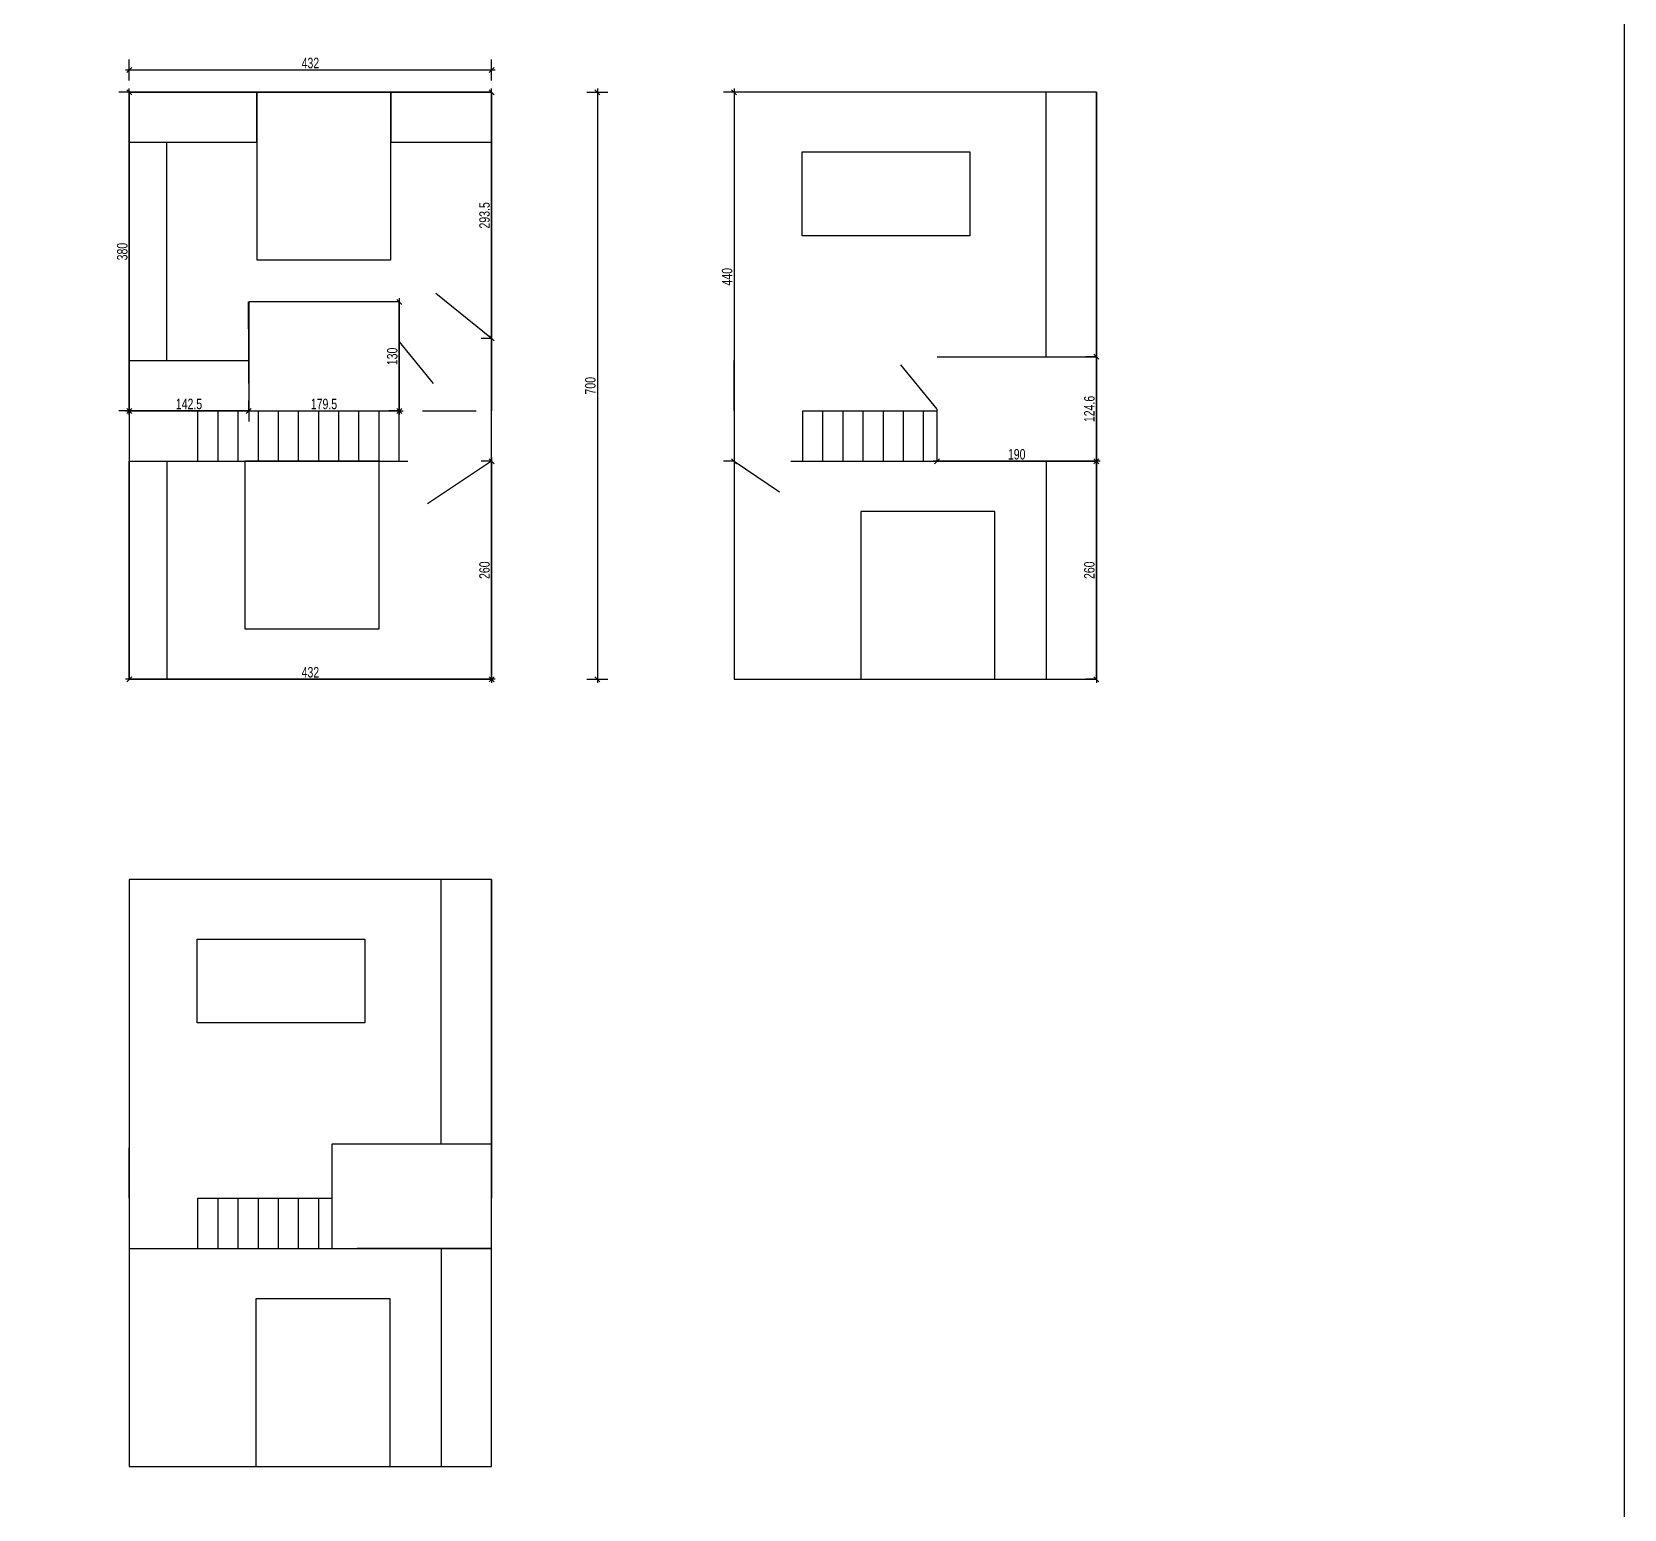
# Model space of a CAD drawing. Header units: centimetres. Extents: x 77721 to 213373, y -51694 to -17847.
# Drawn here: x 111212 to 113111, y -20990 to -19228 of the extents above; entities that cross this region are included whole.
import ezdxf

# ---------------------------------------------------------------- set-up
doc = ezdxf.new("R2010")
doc.units = ezdxf.units.CM
doc.header["$LTSCALE"] = 5
doc.header["$MEASUREMENT"] = 0
doc.layers.add('KOTI', color=4, linetype='Continuous')
doc.styles.add('4-', font='simp.shx', dxfattribs={"width": 0.75})
doc.dimstyles.new('KOTI_K50.0cm', dxfattribs={"dimtxt": 12.5, "dimasz": 12.5, "dimexe": 12.5, "dimexo": 0, "dimgap": 2, "dimtad": 1, "dimdec": 1, "dimrnd": 0.1, "dimdsep": 46, "dimtxsty": '4-', "dimtsz": 3, "dimcen": 0.09, "dimdle": 4.5, "dimclrd": 256, "dimclrt": 256, "dimaunit": 1, "dimazin": 2, "dimtfac": 1, "dimtdec": 4, "dimtix": 1, "dimtmove": 2, "dimatfit": 3, "dimfxl": 12.5, "dimfxlon": 1, "dimtvp": 1, "dimtolj": 1, "dimtzin": 0, "dimarcsym": 0})

# ---------------------------------------------------------------- blocks, each defined once
blk = doc.blocks.new('*D239')
at = {"layer": 'Defpoints', "color": 0, "linetype": 'Continuous', "transparency": 16777216}
for p in [(111759.8, -19273.8), (111327.8, -19300.4), (111759.8, -19300.4)]:
    blk.add_point(p, dxfattribs=at)
at = {"layer": 'KOTI', "linetype": 'Continuous', "lineweight": -2, "transparency": 16777216}
for p, q in [((111323.3, -19273.8), (111764.3, -19273.8)), ((111324.8, -19276.8), (111330.8, -19270.8)), ((111756.8, -19276.8), (111762.8, -19270.8))]:
    blk.add_line(p, q, dxfattribs=at)
at = {"layer": 'KOTI', "color": 0, "linetype": 'Continuous', "lineweight": -2, "transparency": 16777216}
for p, q in [((111327.8, -19286.3), (111327.8, -19261.3)), ((111759.8, -19286.3), (111759.8, -19261.3))]:
    blk.add_line(p, q, dxfattribs=at)
at = {"layer": 'KOTI', "linetype": 'Continuous', "transparency": 16777216, "insert": (111543.8, -19265.6), "char_height": 12.5, "attachment_point": 5, "style": '4-'}
blk.add_mtext('\\A1;432', dxfattribs=at)
blk = doc.blocks.new('*D240')
at = {"layer": 'Defpoints', "color": 0, "linetype": 'Continuous', "transparency": 16777216}
for p in [(111759.8, -19300.4), (111759.8, -20000.4), (111886, -20000.4)]:
    blk.add_point(p, dxfattribs=at)
at = {"layer": 'KOTI', "color": 0, "linetype": 'Continuous', "lineweight": -2, "transparency": 16777216}
for p, q in [((111873.5, -19300.4), (111898.5, -19300.4)), ((111873.5, -20000.4), (111898.5, -20000.4))]:
    blk.add_line(p, q, dxfattribs=at)
at = {"layer": 'KOTI', "linetype": 'Continuous', "lineweight": -2, "transparency": 16777216}
for p, q in [((111889, -19303.4), (111883, -19297.4)), ((111886, -19295.9), (111886, -20004.9)), ((111889, -20003.4), (111883, -19997.4))]:
    blk.add_line(p, q, dxfattribs=at)
at = {"layer": 'KOTI', "linetype": 'Continuous', "transparency": 16777216, "insert": (111877.7, -19650.4), "char_height": 12.5, "attachment_point": 5, "rotation": 90, "style": '4-'}
blk.add_mtext('\\A1;700', dxfattribs=at)
blk = doc.blocks.new('*D241')
at = {"layer": 'Defpoints', "color": 0, "linetype": 'Continuous', "transparency": 16777216}
for p in [(111759.8, -19740.4), (111759.8, -20000.4), (111759.8, -20000.4)]:
    blk.add_point(p, dxfattribs=at)
at = {"layer": 'KOTI', "color": 0, "linetype": 'Continuous', "lineweight": -2, "transparency": 16777216}
for p, q in [((111759.8, -19740.4), (111747.3, -19740.4)), ((111759.8, -20000.4), (111747.3, -20000.4))]:
    blk.add_line(p, q, dxfattribs=at)
at = {"layer": 'KOTI', "linetype": 'Continuous', "lineweight": -2, "transparency": 16777216}
for p, q in [((111762.8, -19743.4), (111756.8, -19737.4)), ((111759.8, -19735.9), (111759.8, -20004.9)), ((111762.8, -20003.4), (111756.8, -19997.4))]:
    blk.add_line(p, q, dxfattribs=at)
at = {"layer": 'KOTI', "linetype": 'Continuous', "transparency": 16777216, "insert": (111751.5, -19870.4), "char_height": 12.5, "attachment_point": 5, "rotation": 90, "style": '4-'}
blk.add_mtext('\\A1;260', dxfattribs=at)
blk = doc.blocks.new('*D242')
at = {"layer": 'Defpoints', "color": 0, "linetype": 'Continuous', "transparency": 16777216}
for p in [(111327.8, -20000.4), (111327.8, -20000.4), (111759.8, -20000.4)]:
    blk.add_point(p, dxfattribs=at)
at = {"layer": 'KOTI', "color": 0, "linetype": 'Continuous', "lineweight": -2, "transparency": 16777216}
for p, q in [((111327.8, -20000.4), (111327.8, -19987.9)), ((111759.8, -20000.4), (111759.8, -19987.9))]:
    blk.add_line(p, q, dxfattribs=at)
at = {"layer": 'KOTI', "linetype": 'Continuous', "lineweight": -2, "transparency": 16777216}
for p, q in [((111764.3, -20000.4), (111323.3, -20000.4)), ((111324.8, -20003.4), (111330.8, -19997.4)), ((111756.8, -20003.4), (111762.8, -19997.4))]:
    blk.add_line(p, q, dxfattribs=at)
at = {"layer": 'KOTI', "linetype": 'Continuous', "transparency": 16777216, "insert": (111543.8, -19992.2), "char_height": 12.5, "attachment_point": 5, "style": '4-'}
blk.add_mtext('\\A1;432', dxfattribs=at)
blk = doc.blocks.new('*D243')
at = {"layer": 'Defpoints', "color": 0, "linetype": 'Continuous', "transparency": 16777216}
for p in [(111649.8, -19550.4), (111649.8, -19680.4), (111649.8, -19680.4)]:
    blk.add_point(p, dxfattribs=at)
at = {"layer": 'KOTI', "color": 0, "linetype": 'Continuous', "lineweight": -2, "transparency": 16777216}
for p, q in [((111649.8, -19550.4), (111637.3, -19550.4)), ((111649.8, -19680.4), (111637.3, -19680.4))]:
    blk.add_line(p, q, dxfattribs=at)
at = {"layer": 'KOTI', "linetype": 'Continuous', "lineweight": -2, "transparency": 16777216}
for p, q in [((111652.8, -19553.4), (111646.8, -19547.4)), ((111649.8, -19545.9), (111649.8, -19684.9)), ((111652.8, -19683.4), (111646.8, -19677.4))]:
    blk.add_line(p, q, dxfattribs=at)
at = {"layer": 'KOTI', "linetype": 'Continuous', "transparency": 16777216, "insert": (111641.5, -19615.4), "char_height": 12.5, "attachment_point": 5, "rotation": 90, "style": '4-'}
blk.add_mtext('\\A1;130', dxfattribs=at)
blk = doc.blocks.new('*D244')
at = {"layer": 'Defpoints', "color": 0, "linetype": 'Continuous', "transparency": 16777216}
for p in [(111470.2, -19680.4), (111649.8, -19680.4), (111649.8, -19680.4)]:
    blk.add_point(p, dxfattribs=at)
at = {"layer": 'KOTI', "color": 0, "linetype": 'Continuous', "lineweight": -2, "transparency": 16777216}
for p, q in [((111649.8, -19680.4), (111649.8, -19667.9)), ((111470.2, -19680.4), (111470.2, -19692.9))]:
    blk.add_line(p, q, dxfattribs=at)
at = {"layer": 'KOTI', "linetype": 'Continuous', "lineweight": -2, "transparency": 16777216}
for p, q in [((111465.7, -19680.4), (111654.3, -19680.4)), ((111467.2, -19683.4), (111473.2, -19677.4)), ((111646.8, -19683.4), (111652.8, -19677.4))]:
    blk.add_line(p, q, dxfattribs=at)
at = {"layer": 'KOTI', "linetype": 'Continuous', "transparency": 16777216, "insert": (111560, -19672.2), "char_height": 12.5, "attachment_point": 5, "style": '4-'}
blk.add_mtext('\\A1;179.5', dxfattribs=at)
blk = doc.blocks.new('*D245')
at = {"layer": 'Defpoints', "color": 0, "linetype": 'Continuous', "transparency": 16777216}
for p in [(111327.8, -19300.4), (111327.8, -19300.4), (111327.8, -19680.4)]:
    blk.add_point(p, dxfattribs=at)
at = {"layer": 'KOTI', "color": 0, "linetype": 'Continuous', "lineweight": -2, "transparency": 16777216}
for p, q in [((111327.8, -19300.4), (111315.3, -19300.4)), ((111327.8, -19680.4), (111315.3, -19680.4))]:
    blk.add_line(p, q, dxfattribs=at)
at = {"layer": 'KOTI', "linetype": 'Continuous', "lineweight": -2, "transparency": 16777216}
for p, q in [((111330.8, -19303.4), (111324.8, -19297.4)), ((111327.8, -19684.9), (111327.8, -19295.9)), ((111330.8, -19683.4), (111324.8, -19677.4))]:
    blk.add_line(p, q, dxfattribs=at)
at = {"layer": 'KOTI', "linetype": 'Continuous', "transparency": 16777216, "insert": (111319.5, -19490.4), "char_height": 12.5, "attachment_point": 5, "rotation": 90, "style": '4-'}
blk.add_mtext('\\A1;380', dxfattribs=at)
blk = doc.blocks.new('*D246')
at = {"layer": 'Defpoints', "color": 0, "linetype": 'Continuous', "transparency": 16777216}
for p in [(111759.8, -19300.4), (111759.8, -19300.4), (111759.8, -19593.9)]:
    blk.add_point(p, dxfattribs=at)
at = {"layer": 'KOTI', "color": 0, "linetype": 'Continuous', "lineweight": -2, "transparency": 16777216}
for p, q in [((111759.8, -19300.4), (111747.3, -19300.4)), ((111759.8, -19593.9), (111747.3, -19593.9))]:
    blk.add_line(p, q, dxfattribs=at)
at = {"layer": 'KOTI', "linetype": 'Continuous', "lineweight": -2, "transparency": 16777216}
for p, q in [((111762.8, -19303.4), (111756.8, -19297.4)), ((111759.8, -19598.4), (111759.8, -19295.9)), ((111762.8, -19596.9), (111756.8, -19590.9))]:
    blk.add_line(p, q, dxfattribs=at)
at = {"layer": 'KOTI', "linetype": 'Continuous', "transparency": 16777216, "insert": (111751.5, -19447.2), "char_height": 12.5, "attachment_point": 5, "rotation": 90, "style": '4-'}
blk.add_mtext('\\A1;293.5', dxfattribs=at)
blk = doc.blocks.new('*D247')
at = {"layer": 'Defpoints', "color": 0, "linetype": 'Continuous', "transparency": 16777216}
for p in [(111327.8, -19680.4), (111470.2, -19680.4), (111470.2, -19680.4)]:
    blk.add_point(p, dxfattribs=at)
at = {"layer": 'KOTI', "color": 0, "linetype": 'Continuous', "lineweight": -2, "transparency": 16777216}
for p, q in [((111327.8, -19680.4), (111327.8, -19667.9)), ((111470.2, -19680.4), (111470.2, -19667.9))]:
    blk.add_line(p, q, dxfattribs=at)
at = {"layer": 'KOTI', "linetype": 'Continuous', "lineweight": -2, "transparency": 16777216}
for p, q in [((111323.3, -19680.4), (111474.7, -19680.4)), ((111324.8, -19683.4), (111330.8, -19677.4)), ((111467.2, -19683.4), (111473.2, -19677.4))]:
    blk.add_line(p, q, dxfattribs=at)
at = {"layer": 'KOTI', "linetype": 'Continuous', "transparency": 16777216, "insert": (111399, -19672.2), "char_height": 12.5, "attachment_point": 5, "style": '4-'}
blk.add_mtext('\\A1;142.5', dxfattribs=at)
blk = doc.blocks.new('*D248')
at = {"layer": 'Defpoints', "color": 0, "linetype": 'Continuous', "transparency": 16777216}
for p in [(112049.1, -19300.4), (112049.1, -19740.4), (112049.1, -19740.4)]:
    blk.add_point(p, dxfattribs=at)
at = {"layer": 'KOTI', "color": 0, "linetype": 'Continuous', "lineweight": -2, "transparency": 16777216}
for p, q in [((112049.1, -19300.4), (112036.6, -19300.4)), ((112049.1, -19740.4), (112036.6, -19740.4))]:
    blk.add_line(p, q, dxfattribs=at)
at = {"layer": 'KOTI', "linetype": 'Continuous', "lineweight": -2, "transparency": 16777216}
for p, q in [((112052.1, -19303.4), (112046.1, -19297.4)), ((112049.1, -19295.9), (112049.1, -19744.9)), ((112052.1, -19743.4), (112046.1, -19737.4))]:
    blk.add_line(p, q, dxfattribs=at)
at = {"layer": 'KOTI', "linetype": 'Continuous', "transparency": 16777216, "insert": (112040.8, -19520.4), "char_height": 12.5, "attachment_point": 5, "rotation": 90, "style": '4-'}
blk.add_mtext('\\A1;440', dxfattribs=at)
blk = doc.blocks.new('*D249')
at = {"layer": 'Defpoints', "color": 0, "linetype": 'Continuous', "transparency": 16777216}
for p in [(112481.1, -19615.8), (112481.1, -19740.4), (112481.1, -19740.4)]:
    blk.add_point(p, dxfattribs=at)
at = {"layer": 'KOTI', "linetype": 'Continuous', "lineweight": -2, "transparency": 16777216}
for p, q in [((112484.1, -19618.8), (112478.1, -19612.8)), ((112481.1, -19611.3), (112481.1, -19744.9)), ((112484.1, -19743.4), (112478.1, -19737.4))]:
    blk.add_line(p, q, dxfattribs=at)
at = {"layer": 'KOTI', "color": 0, "linetype": 'Continuous', "lineweight": -2, "transparency": 16777216}
for p, q in [((112481.1, -19615.8), (112468.6, -19615.8)), ((112481.1, -19740.4), (112468.6, -19740.4))]:
    blk.add_line(p, q, dxfattribs=at)
at = {"layer": 'KOTI', "linetype": 'Continuous', "transparency": 16777216, "insert": (112472.8, -19678.1), "char_height": 12.5, "attachment_point": 5, "rotation": 90, "style": '4-'}
blk.add_mtext('\\A1;124.6', dxfattribs=at)
blk = doc.blocks.new('*D250')
at = {"layer": 'Defpoints', "color": 0, "linetype": 'Continuous', "transparency": 16777216}
for p in [(112291.1, -19740.4), (112291.1, -19740.4), (112481.1, -19740.4)]:
    blk.add_point(p, dxfattribs=at)
at = {"layer": 'KOTI', "color": 0, "linetype": 'Continuous', "lineweight": -2, "transparency": 16777216}
for p, q in [((112291.1, -19740.4), (112291.1, -19727.9)), ((112481.1, -19740.4), (112481.1, -19727.9))]:
    blk.add_line(p, q, dxfattribs=at)
at = {"layer": 'KOTI', "linetype": 'Continuous', "lineweight": -2, "transparency": 16777216}
for p, q in [((112485.6, -19740.4), (112286.6, -19740.4)), ((112288.1, -19743.4), (112294.1, -19737.4)), ((112478.1, -19743.4), (112484.1, -19737.4))]:
    blk.add_line(p, q, dxfattribs=at)
at = {"layer": 'KOTI', "linetype": 'Continuous', "transparency": 16777216, "insert": (112386.1, -19732.2), "char_height": 12.5, "attachment_point": 5, "style": '4-'}
blk.add_mtext('\\A1;190', dxfattribs=at)
blk = doc.blocks.new('*D251')
at = {"layer": 'Defpoints', "color": 0, "linetype": 'Continuous', "transparency": 16777216}
for p in [(112481.1, -19740.4), (112481.1, -20000.4), (112481.1, -20000.4)]:
    blk.add_point(p, dxfattribs=at)
at = {"layer": 'KOTI', "color": 0, "linetype": 'Continuous', "lineweight": -2, "transparency": 16777216}
for p, q in [((112481.1, -19740.4), (112468.6, -19740.4)), ((112481.1, -20000.4), (112468.6, -20000.4))]:
    blk.add_line(p, q, dxfattribs=at)
at = {"layer": 'KOTI', "linetype": 'Continuous', "lineweight": -2, "transparency": 16777216}
for p, q in [((112484.1, -19743.4), (112478.1, -19737.4)), ((112481.1, -19735.9), (112481.1, -20004.9)), ((112484.1, -20003.4), (112478.1, -19997.4))]:
    blk.add_line(p, q, dxfattribs=at)
at = {"layer": 'KOTI', "linetype": 'Continuous', "transparency": 16777216, "insert": (112472.8, -19870.4), "char_height": 12.5, "attachment_point": 5, "rotation": 90, "style": '4-'}
blk.add_mtext('\\A1;260', dxfattribs=at)

msp = doc.modelspace()

# ---------------------------------------------------------------- linework, layer by layer
at = {"layer": 'KOTI', "color": 0, "linetype": 'Continuous'}
for p, q in [((111759.75, -19300.42), (111639.75, -19300.42)), ((111759.75, -19300.42), (111759.75, -19650.42)), ((112481.09, -19300.42), (112361.09, -19300.42)), ((112421.09, -19615.84), (112421.09, -19300.42)), ((112481.09, -19300.42), (112481.09, -19650.42)), ((111372.75, -19620.42), (111372.75, -19359.89)), ((111469.75, -19550.42), (111470.23, -19680.42)), ((111649.75, -19680.42), (111649.75, -19550.42)), ((111327.75, -19680.42), (111327.75, -19620.42)), ((112049.09, -19680.42), (112049.09, -19620.42)), ((112291.09, -19615.84), (112481.09, -19615.84)), ((111759.75, -19650.42), (111759.75, -19680.42)), ((112481.09, -19650.42), (112481.09, -19680.42)), ((111327.75, -19680.42), (111649.75, -19680.42)), ((111409.75, -19740.42), (111409.75, -19680.42)), ((111433.75, -19740.42), (111433.75, -19680.42)), ((111457.75, -19740.42), (111457.75, -19680.42)), ((111481.75, -19740.42), (111481.75, -19680.42)), ((111505.75, -19740.42), (111505.75, -19680.42)), ((111529.75, -19740.42), (111529.75, -19680.42)), ((111553.75, -19740.42), (111553.75, -19680.42)), ((111577.75, -19740.42), (111577.75, -19680.42)), ((111601.75, -19740.42), (111601.75, -19680.42)), ((111625.75, -19740.42), (111625.75, -19680.42)), ((111649.75, -19740.42), (111649.75, -19680.42)), ((111677.61, -19680.42), (111741.6, -19680.42)), ((112131.09, -19680.42), (112291.09, -19680.42)), ((112131.09, -19740.42), (112131.09, -19680.42)), ((112155.09, -19740.42), (112155.09, -19680.42)), ((112179.09, -19740.42), (112179.09, -19680.42)), ((112203.09, -19740.42), (112203.09, -19680.42)), ((112227.09, -19740.42), (112227.09, -19680.42)), ((112251.09, -19740.42), (112251.09, -19680.42)), ((112275.09, -19740.42), (112275.09, -19680.42)), ((112291.09, -19740.42), (112291.09, -19678.13)), ((112116.59, -19740.42), (112481.09, -19740.42)), ((112481.09, -19740.42), (112321.09, -19740.42)), ((112481.09, -19740.42), (112371.09, -19740.42)), ((112481.09, -19740.42), (112421.09, -19740.42)), ((112421.09, -19740.42), (112421.09, -20000.42)), ((111327.75, -20000.42), (111372.75, -20000.42)), ((112049.09, -20000.42), (112094.09, -20000.42)), ((111759.75, -20239.22), (111639.75, -20239.22)), ((111699.75, -20554.64), (111699.75, -20239.22)), ((111759.75, -20239.22), (111759.75, -20589.22)), ((111327.75, -20619.22), (111327.75, -20559.22)), ((111569.75, -20679.22), (111569.75, -20554.64)), ((111569.75, -20554.64), (111759.75, -20554.64)), ((111759.75, -20589.22), (111759.75, -20619.22)), ((111409.75, -20619.22), (111569.75, -20619.22)), ((111409.75, -20679.22), (111409.75, -20619.22)), ((111433.75, -20679.22), (111433.75, -20619.22)), ((111457.75, -20679.22), (111457.75, -20619.22)), ((111481.75, -20679.22), (111481.75, -20619.22)), ((111505.75, -20679.22), (111505.75, -20619.22)), ((111529.75, -20679.22), (111529.75, -20619.22)), ((111553.75, -20679.22), (111553.75, -20619.22)), ((111327.75, -20679.22), (111759.75, -20679.22)), ((111759.75, -20679.22), (111599.75, -20679.22)), ((111759.75, -20679.22), (111649.75, -20679.22)), ((111759.75, -20679.22), (111699.75, -20679.22)), ((111699.75, -20679.22), (111699.75, -20939.22)), ((111327.75, -20939.22), (111372.75, -20939.22))]:
    msp.add_line(p, q, dxfattribs=at)
at = {"layer": 'KOTI', "color": 6, "linetype": 'Continuous'}
for p, q in [((111759.75, -19593.92), (111693.51, -19540.2)), ((111649.75, -19597.93), (111690.39, -19647.85)), ((112291.09, -19678.13), (112248.03, -19625.28)), ((111327.75, -19740.42), (111649.75, -19740.42)), ((111649.75, -19740.42), (111659.92, -19740.42)), ((111759.75, -19740.42), (111683.36, -19791.38)), ((112049.09, -19740.42), (112103.04, -19777))]:
    msp.add_line(p, q, dxfattribs=at)
at = {"layer": 'KOTI', "linetype": 'Continuous'}
msp.add_lwpolyline([(105938.51, -18081.99), (113110.52, -18081.99), (113110.52, -23184.54), (105938.51, -23184.54)], close=True, dxfattribs=at)
at = {"layer": 'KOTI', "color": 0, "linetype": 'Continuous'}
for points in [[(111759.75, -19300.42), (111327.75, -19300.42), (111327.75, -20000.42), (111759.75, -20000.42)], [(111479.75, -19300.42), (111327.75, -19300.42), (111327.75, -19359.89), (111479.75, -19359.89)], [(111639.75, -19300.42), (111479.75, -19300.42), (111479.75, -19500.42), (111639.75, -19500.42)], [(111639.75, -19359.89), (111759.75, -19359.89), (111759.75, -19300.42), (111639.75, -19300.42)], [(112481.09, -19300.42), (112049.09, -19300.42), (112049.09, -20000.42), (112481.09, -20000.42)], [(112130.12, -19371.6), (112330.12, -19371.6), (112330.12, -19471.6), (112130.12, -19471.6)], [(111470.23, -19680.42), (111327.75, -19680.42), (111327.75, -19620.42), (111470.23, -19620.42)], [(111372.75, -20000.42), (111327.75, -20000.42), (111327.75, -19740.42), (111372.75, -19740.42)], [(111625.75, -19740.42), (111465.75, -19740.42), (111465.75, -19940.42), (111625.75, -19940.42)], [(112360.07, -19800.42), (112200.07, -19800.42), (112200.07, -20000.42), (112360.07, -20000.42)], [(111759.75, -20239.22), (111327.75, -20239.22), (111327.75, -20939.22), (111759.75, -20939.22)], [(111408.79, -20310.4), (111608.79, -20310.4), (111608.79, -20410.4), (111408.79, -20410.4)], [(111638.73, -20739.22), (111478.73, -20739.22), (111478.73, -20939.22), (111638.73, -20939.22)]]:
    msp.add_lwpolyline(points, close=True, dxfattribs=at)
at = {"layer": 'KOTI', "color": 6, "linetype": 'Continuous'}
for points in [[(111327.75, -19300.42), (111759.75, -19300.42), (111759.75, -19300.42), (111327.75, -19300.42)], [(111470.23, -19680.42), (111649.75, -19680.42), (111649.75, -19550.42), (111470.23, -19550.42)]]:
    msp.add_lwpolyline(points, close=True, dxfattribs=at)

# ---------------------------------------------------------------- dimensions: what is measured, and where the dimension line sits
for base, p1, p2, picture, middle in [((111759.75, -19273.84), (111327.75, -19300.42), (111759.75, -19300.42), '*D239', (111543.75, -19265.59)), ((111470.23, -19680.42), (111327.75, -19680.42), (111470.23, -19680.42), '*D247', (111398.99, -19672.17)), ((111649.75, -19680.42), (111470.23, -19680.42), (111649.75, -19680.42), '*D244', (111559.99, -19672.17)), ((112291.09, -19740.42), (112481.09, -19740.42), (112291.09, -19740.42), '*D250', (112386.09, -19732.17)), ((111327.75, -20000.42), (111759.75, -20000.42), (111327.75, -20000.42), '*D242', (111543.75, -19992.17))]:
    dim = msp.add_linear_dim(base=base, p1=p1, p2=p2, dimstyle='KOTI_K50.0cm', dxfattribs=at)
    dim.commit()
    dim.dimension.update_dxf_attribs({"geometry": picture, "text_midpoint": middle})
for base, p1, p2, picture, middle in [((111327.75, -19300.42), (111327.75, -19680.42), (111327.75, -19300.42), '*D245', (111319.5, -19490.42)), ((111759.75, -19300.42), (111759.75, -19593.92), (111759.75, -19300.42), '*D246', (111751.5, -19447.17)), ((111885.96, -20000.42), (111759.75, -19300.42), (111759.75, -20000.42), '*D240', (111877.71, -19650.42)), ((112049.09, -19740.42), (112049.09, -19300.42), (112049.09, -19740.42), '*D248', (112040.84, -19520.42)), ((111649.75, -19680.42), (111649.75, -19550.42), (111649.75, -19680.42), '*D243', (111641.5, -19615.42)), ((112481.09, -19740.42), (112481.09, -19615.84), (112481.09, -19740.42), '*D249', (112472.84, -19678.13)), ((111759.75, -20000.42), (111759.75, -19740.42), (111759.75, -20000.42), '*D241', (111751.5, -19870.42)), ((112481.09, -20000.42), (112481.09, -19740.42), (112481.09, -20000.42), '*D251', (112472.84, -19870.42))]:
    dim = msp.add_linear_dim(base=base, p1=p1, p2=p2, angle=90, dimstyle='KOTI_K50.0cm', dxfattribs=at)
    dim.commit()
    dim.dimension.update_dxf_attribs({"geometry": picture, "text_midpoint": middle})

doc.saveas('drawing.dxf')
